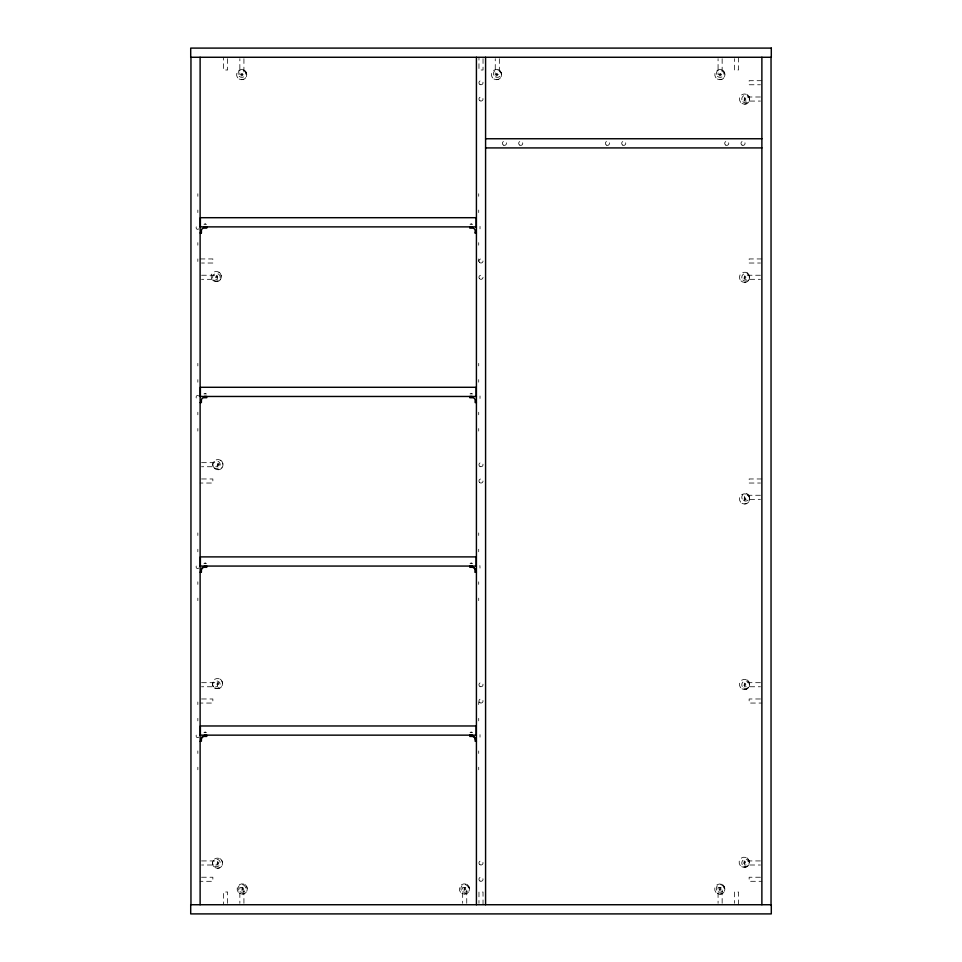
<?xml version="1.0" encoding="UTF-8"?>
<svg xmlns="http://www.w3.org/2000/svg" width="962" height="962" viewBox="0 0 962 962"><rect width="100%" height="100%" fill="white"/><g stroke="black" fill="none" stroke-linecap="round" stroke-linejoin="round"><path stroke-width="0.72" stroke-dasharray="4.81 3.61" d="M198.966 228.884C195.13 231.229 195.13 224.014 198.966 226.359M198.966 568.073C195.13 570.418 195.13 563.203 198.966 565.548M198.966 737.157C195.13 739.501 195.13 732.286 198.966 734.631M480.014 228.872L480.014 226.371M480.014 568.061L479.882 565.548M480.014 737.145L480.014 734.643M203.944 224.314L206.493 224.314M203.944 393.903L206.493 393.903M203.944 563.504L206.493 563.504M203.944 732.587L206.493 732.587M470.045 224.314L472.595 224.314M470.045 393.903L472.595 393.903M470.045 563.504L472.595 563.504M470.045 732.587L472.595 732.587M480.014 398.46L480.014 395.971M241.69 79.702C248.232 79.954 248.232 69.264 241.69 69.517M496.512 79.702C503.042 79.954 503.042 69.264 496.512 69.517M719.913 79.702C726.454 79.954 726.454 69.264 719.913 69.517M744.576 104.149C751.118 104.389 751.118 93.711 744.576 93.963M216.282 281.662C222.823 281.902 222.823 271.224 216.282 271.476M744.564 282.371C751.106 282.624 751.106 271.945 744.564 272.186M217.965 469.745C224.507 469.997 224.507 459.307 217.965 459.559M744.564 503.992C751.106 504.232 751.106 493.554 744.564 493.807M217.508 688.672C224.05 688.924 224.05 678.246 217.508 678.487M744.564 689.526C751.106 689.778 751.106 679.088 744.564 679.34M217.508 868.265C224.05 868.518 224.05 857.839 217.508 858.08M242.244 894.035C248.785 894.287 248.785 883.597 242.244 883.85M464.43 894.035C470.959 894.287 470.959 883.597 464.43 883.85M744.239 867.375C750.781 867.628 750.781 856.95 744.239 857.19M719.817 894.167C726.358 894.419 726.358 883.729 719.817 883.982M761.88 80.7L749.145 80.7L749.145 84.764L760.461 84.764M760.437 96.994L744.564 96.994L744.564 101.07L760.437 101.07M744.059 99.05L745.081 99.05M204.714 223.797L205.724 223.797M470.815 223.797L471.837 223.797M200.12 258.946L212.855 258.946L212.855 263.023L201.539 263.023M761.88 258.946L749.145 258.946L749.145 263.023L760.461 263.023M201.563 275.24L217.436 275.24L217.436 279.317L201.563 279.317M760.437 275.24L744.564 275.24L744.564 279.317L760.437 279.317M215.753 276.563L216.775 276.563M744.047 277.284L745.057 277.284M204.714 393.398L205.724 393.398M470.815 393.398L471.837 393.398M198.966 395.947C195.13 393.602 195.13 400.817 198.966 398.484M201.563 462.662L217.436 462.662L217.436 466.738L201.563 466.738M217.436 464.646L218.458 464.646M201.539 478.968L212.855 478.968L212.855 483.032L200.12 483.032M761.88 478.968L749.145 478.968L749.145 483.032L760.461 483.032M760.437 495.262L744.564 495.262L744.552 499.41L760.437 499.338M744.047 498.893L745.057 498.893M204.714 562.986L205.724 562.986M470.815 562.986L471.837 562.986M201.563 682.683L217.436 682.683L217.436 686.76L201.563 686.76M760.437 682.683L744.564 682.683L744.564 686.76L760.437 686.76M216.979 683.585L218.001 683.585M744.047 684.439L745.057 684.439M201.539 698.977L212.855 698.977L212.855 703.054L200.12 703.054M760.461 698.977L749.145 698.977L749.145 703.054L761.88 703.054M204.714 732.082L205.724 732.082M470.815 732.082L471.837 732.082M201.563 860.93L217.436 860.93L217.436 865.006L201.563 865.006M760.437 860.93L744.564 860.93L744.564 865.006L760.437 865.006M743.722 862.289L744.732 862.289M216.979 863.179L218.001 863.179M201.539 877.236L212.855 877.236L212.855 881.3L200.12 881.3M760.461 877.236L749.145 877.236L749.145 881.3L761.88 881.3M241.715 888.948L242.737 888.948M463.9 888.948L464.923 888.948M719.287 889.08L720.31 889.08M744.227 861.772L744.227 862.794M738.443 57.263L738.443 69.998L734.379 69.998L734.379 58.682M738.443 904.737L738.443 892.002L734.379 892.002L734.379 903.318M722.149 58.706L722.149 74.579L718.073 74.579L718.073 58.706M722.149 903.294L722.149 887.421L718.073 887.421L718.073 903.294M719.901 74.098L719.901 75.12M719.804 888.563L719.804 889.585M499.338 58.706L499.338 74.579L495.262 74.579L495.262 58.706M496.488 74.098L496.488 75.12M483.032 58.682L483.032 69.998L478.968 69.998L478.968 57.263M483.032 904.737L483.032 892.002L478.968 892.002L478.968 903.318M478.703 193.747L478.703 196.296M478.703 210.053L478.703 212.59M478.703 242.64L478.703 245.19M478.703 258.946L478.703 261.484M478.703 363.347L478.703 365.897M478.703 379.641L478.703 382.191M478.703 412.241L478.703 414.79M478.703 428.535L478.703 431.084M478.703 532.936L478.703 535.485M478.703 549.242L478.703 551.791M478.703 581.83L478.703 584.379M478.703 598.136L478.703 600.673M478.703 702.032L478.703 704.569M478.703 718.325L478.703 720.875M478.703 750.925L478.703 753.462M478.703 767.219L478.703 769.768M466.738 903.294L466.738 887.421L462.662 887.421L462.662 903.294M464.405 888.431L464.405 889.453M243.927 58.706L243.927 74.579L239.851 74.579L239.851 58.706M243.927 903.294L243.927 887.421L239.851 887.421L239.851 903.294M242.232 888.431L242.232 889.453M241.678 74.098L241.678 75.12M227.621 58.682L227.621 69.998L223.557 69.998L223.557 57.263M227.621 903.318L227.621 892.002L223.557 892.002L223.557 904.737M217.953 464.141L217.953 465.163M216.27 276.058L216.27 277.08M197.835 193.747L197.835 196.296M197.835 210.053L197.835 212.59M197.835 242.64L197.835 245.19M197.835 258.946L197.835 261.484M197.835 363.347L197.835 365.897M197.835 379.641L197.835 382.191M197.835 412.241L197.835 414.79M197.835 428.535L197.835 431.084M197.835 532.936L197.835 535.485M197.835 549.242L197.835 551.791M197.835 581.83L197.835 584.379M197.835 598.136L197.835 600.673M197.835 702.032L197.835 704.569M197.835 718.325L197.835 720.875M197.835 750.925L197.835 753.462M197.835 767.219L197.835 769.768M503.415 145.106A2.032 2.032 0 0 0 506.469 143.338A2.032 2.032 0 0 0 503.415 141.57A2.032 2.032 0 0 0 503.415 145.106M519.708 145.106A2.032 2.032 0 0 0 522.763 143.338A2.032 2.032 0 0 0 519.708 141.57A2.032 2.032 0 0 0 519.708 145.106M622.715 145.106A2.032 2.032 0 0 0 625.769 143.338A2.032 2.032 0 0 0 622.715 141.57A2.032 2.032 0 0 0 622.715 145.106M606.409 145.106A2.032 2.032 0 0 0 609.475 143.338A2.032 2.032 0 0 0 606.409 141.57A2.032 2.032 0 0 0 606.409 145.106M742.015 145.106A2.032 2.032 0 0 0 745.069 143.338A2.032 2.032 0 0 0 742.015 141.57A2.032 2.032 0 0 0 742.015 145.106M725.721 145.106A2.032 2.032 0 0 0 728.775 143.338A2.032 2.032 0 0 0 725.721 141.57A2.032 2.032 0 0 0 725.721 145.106M214.514 688.022A3.824 3.824 0 0 0 220.238 684.716A3.824 3.824 0 0 0 214.514 681.409A3.824 3.824 0 0 0 214.514 688.022M213.72 279.978A3.824 3.824 0 0 0 220.106 278.271A3.824 3.824 0 0 0 215.428 273.593A3.824 3.824 0 0 0 213.72 279.978M743.674 688.022A3.824 3.824 0 0 0 749.398 684.716A3.824 3.824 0 0 0 743.674 681.409A3.824 3.824 0 0 0 743.674 688.022M742.88 279.978A3.824 3.824 0 0 0 749.266 278.271A3.824 3.824 0 0 0 744.588 273.593A3.824 3.824 0 0 0 742.88 279.978M213.72 467.4A3.824 3.824 0 0 0 220.106 465.692A3.824 3.824 0 0 0 215.428 461.014A3.824 3.824 0 0 0 213.72 467.4M743.674 500.601A3.824 3.824 0 0 0 749.398 497.294A3.824 3.824 0 0 0 743.674 493.987A3.824 3.824 0 0 0 743.674 500.601M742.88 101.731A3.824 3.824 0 0 0 749.266 100.024A3.824 3.824 0 0 0 744.588 95.334A3.824 3.824 0 0 0 742.88 101.731M214.514 866.281A3.824 3.824 0 0 0 220.238 862.974A3.824 3.824 0 0 0 214.514 859.667A3.824 3.824 0 0 0 214.514 866.281M743.674 866.281A3.824 3.824 0 0 0 749.398 862.974A3.824 3.824 0 0 0 743.674 859.667A3.824 3.824 0 0 0 743.674 866.281M718.205 891.738A3.824 3.824 0 0 0 723.929 888.431A3.824 3.824 0 0 0 718.205 885.124A3.824 3.824 0 0 0 718.205 891.738M462.794 891.738A3.824 3.824 0 0 0 468.518 888.431A3.824 3.824 0 0 0 462.794 885.124A3.824 3.824 0 0 0 462.794 891.738M239.971 891.738A3.824 3.824 0 0 0 245.707 888.431A3.824 3.824 0 0 0 239.971 885.124A3.824 3.824 0 0 0 239.971 891.738M239.189 76.263A3.824 3.824 0 0 0 245.575 74.555A3.824 3.824 0 0 0 240.897 69.877A3.824 3.824 0 0 0 239.189 76.263M495.382 76.876A3.824 3.824 0 0 0 501.118 73.569A3.824 3.824 0 0 0 495.382 70.262A3.824 3.824 0 0 0 495.382 76.876M717.411 76.263A3.824 3.824 0 0 0 723.809 74.555A3.824 3.824 0 0 0 719.119 69.877A3.824 3.824 0 0 0 717.411 76.263M479.557 262.422A2.032 2.032 0 0 0 482.972 261.508A2.032 2.032 0 0 0 480.471 259.018A2.032 2.032 0 0 0 479.557 262.422M479.557 278.727A2.032 2.032 0 0 0 482.972 277.814A2.032 2.032 0 0 0 480.471 275.312A2.032 2.032 0 0 0 479.557 278.727M479.557 482.443A2.032 2.032 0 0 0 482.972 481.529A2.032 2.032 0 0 0 480.471 479.028A2.032 2.032 0 0 0 479.557 482.443M479.978 466.462A2.032 2.032 0 0 0 483.032 464.706A2.032 2.032 0 0 0 479.978 462.938A2.032 2.032 0 0 0 479.978 466.462M479.978 702.777A2.032 2.032 0 0 0 483.032 701.009A2.032 2.032 0 0 0 479.978 699.254A2.032 2.032 0 0 0 479.978 702.777M479.978 686.483A2.032 2.032 0 0 0 483.032 684.716A2.032 2.032 0 0 0 479.978 682.948A2.032 2.032 0 0 0 479.978 686.483M479.978 881.036A2.032 2.032 0 0 0 483.032 879.268A2.032 2.032 0 0 0 479.978 877.5A2.032 2.032 0 0 0 479.978 881.036M479.978 864.73A2.032 2.032 0 0 0 483.032 862.974A2.032 2.032 0 0 0 479.978 861.206A2.032 2.032 0 0 0 479.978 864.73M479.978 84.5A2.032 2.032 0 0 0 483.032 82.732A2.032 2.032 0 0 0 479.978 80.964A2.032 2.032 0 0 0 479.978 84.5M479.978 100.794A2.032 2.032 0 0 0 483.032 99.026A2.032 2.032 0 0 0 479.978 97.27A2.032 2.032 0 0 0 479.978 100.794M742.015 103.463A5.099 5.087 0 0 0 749.663 99.05A5.099 5.087 0 0 0 742.015 94.649A5.099 5.087 0 0 0 742.015 103.463M743.879 100.156A1.275 1.275 0 0 0 745.79 99.05A1.275 1.275 0 0 0 743.879 97.956A1.275 1.275 0 0 0 743.879 100.156M740.956 280.88A5.099 5.087 0 0 0 749.47 278.595A5.099 5.087 0 0 0 743.241 272.366A5.099 5.087 0 0 0 740.956 280.88M743.915 278.379A1.275 1.275 0 0 0 745.827 277.284A1.275 1.275 0 0 0 743.915 276.178A1.275 1.275 0 0 0 743.915 278.379M742.003 503.306A5.099 5.087 0 0 0 749.651 498.893A5.099 5.087 0 0 0 742.003 494.492A5.099 5.087 0 0 0 742.003 503.306M743.866 499.999A1.275 1.275 0 0 0 745.778 498.893A1.275 1.275 0 0 0 743.866 497.799A1.275 1.275 0 0 0 743.866 499.999M742.003 688.84A5.099 5.087 0 0 0 749.651 684.439A5.099 5.087 0 0 0 742.003 680.026A5.099 5.087 0 0 0 742.003 688.84M743.866 685.533A1.275 1.275 0 0 0 745.778 684.439A1.275 1.275 0 0 0 743.866 683.333A1.275 1.275 0 0 0 743.866 685.533M214.947 867.58A5.099 5.087 0 0 0 222.583 863.179A5.099 5.087 0 0 0 214.947 858.765A5.099 5.087 0 0 0 214.947 867.58M216.799 864.273A1.275 1.275 0 0 0 218.711 863.179A1.275 1.275 0 0 0 216.799 862.072A1.275 1.275 0 0 0 216.799 864.273M212.662 280.17A5.099 5.087 0 0 0 221.188 277.886A5.099 5.087 0 0 0 214.947 271.645A5.099 5.087 0 0 0 212.662 280.17M215.368 277.465A1.275 1.275 0 0 0 217.496 276.9A1.275 1.275 0 0 0 215.933 275.336A1.275 1.275 0 0 0 215.368 277.465M717.255 893.482A5.099 5.087 0 0 0 724.891 889.08A5.099 5.087 0 0 0 717.255 884.667A5.099 5.087 0 0 0 717.255 893.482M719.107 890.175A1.275 1.275 0 0 0 721.019 889.08A1.275 1.275 0 0 0 719.107 887.974A1.275 1.275 0 0 0 719.107 890.175M493.951 79.016A5.099 5.087 0 0 0 501.587 74.603A5.099 5.087 0 0 0 493.951 70.202A5.099 5.087 0 0 0 493.951 79.016M495.803 75.709A1.275 1.275 0 0 0 497.715 74.603A1.275 1.275 0 0 0 495.803 73.509A1.275 1.275 0 0 0 495.803 75.709M239.682 893.349A5.099 5.087 0 0 0 247.318 888.948A5.099 5.087 0 0 0 239.682 884.535A5.099 5.087 0 0 0 239.682 893.349M241.594 890.042A1.275 1.275 0 0 0 243.506 888.948A1.275 1.275 0 0 0 241.594 887.842A1.275 1.275 0 0 0 241.594 890.042M214.346 468.253A5.099 5.087 0 0 0 222.871 465.969A5.099 5.087 0 0 0 216.63 459.728A5.099 5.087 0 0 0 214.346 468.253M217.051 465.548A1.275 1.275 0 0 0 219.18 464.983A1.275 1.275 0 0 0 217.616 463.419A1.275 1.275 0 0 0 217.051 465.548M717.351 79.016A5.099 5.087 0 0 0 724.987 74.603A5.099 5.087 0 0 0 717.351 70.202A5.099 5.087 0 0 0 717.351 79.016M719.263 75.709A1.275 1.275 0 0 0 721.175 74.603A1.275 1.275 0 0 0 719.263 73.509A1.275 1.275 0 0 0 719.263 75.709M461.868 893.349A5.099 5.087 0 0 0 469.504 888.948A5.099 5.087 0 0 0 461.868 884.535A5.099 5.087 0 0 0 461.868 893.349M463.72 890.042A1.275 1.275 0 0 0 465.632 888.948A1.275 1.275 0 0 0 463.72 887.842A1.275 1.275 0 0 0 463.72 890.042M214.947 687.986A5.099 5.087 0 0 0 222.583 683.585A5.099 5.087 0 0 0 214.947 679.172A5.099 5.087 0 0 0 214.947 687.986M216.859 684.679A1.275 1.275 0 0 0 218.759 683.585A1.275 1.275 0 0 0 216.859 682.479A1.275 1.275 0 0 0 216.859 684.679M239.129 79.016A5.099 5.087 0 0 0 246.765 74.603A5.099 5.087 0 0 0 239.129 70.202A5.099 5.087 0 0 0 239.129 79.016M240.981 75.709A1.275 1.275 0 0 0 242.893 74.603A1.275 1.275 0 0 0 240.981 73.509A1.275 1.275 0 0 0 240.981 75.709M741.678 866.69A5.099 5.087 0 0 0 749.314 862.289A5.099 5.087 0 0 0 741.678 857.876A5.099 5.087 0 0 0 741.678 866.69M743.542 863.383A1.275 1.275 0 0 0 745.442 862.289A1.275 1.275 0 0 0 743.542 861.182A1.275 1.275 0 0 0 743.542 863.383"/><path stroke-width="1.44" d="M206.121 226.864L204.317 226.864M472.222 226.864L470.43 226.864M206.121 396.464L204.317 396.464M472.222 396.464L470.43 396.464M206.121 566.053L204.317 566.053M472.222 566.053L470.43 566.053M206.121 735.136L204.317 735.136M472.222 735.136L470.43 735.136M485.582 138.756L761.88 138.756M485.582 147.92L761.88 147.92M200.12 226.876L476.418 226.876M201.395 232.948L200.12 232.948L201.395 232.984L201.395 230.664A2.549 2.549 0 0 1 203.944 228.114L206.746 228.114L206.746 226.84M475.144 232.948L476.418 232.948L475.144 232.984L475.144 230.664A2.549 2.549 0 0 0 472.595 228.15L469.793 228.114L469.793 226.84M200.12 396.464L476.418 396.464M200.12 402.573L201.395 402.549L201.395 400.252A2.549 2.549 0 0 1 203.944 397.715L206.746 397.715L206.746 396.44M476.418 402.573L475.144 402.549L475.144 400.252A2.549 2.549 0 0 0 472.595 397.739L469.793 397.715L469.793 396.44M200.12 566.065L476.418 566.065M201.395 572.174L201.395 569.853A2.549 2.549 0 0 1 203.944 567.303L206.746 567.303L206.746 566.029M475.144 572.174L475.144 569.853A2.549 2.549 0 0 0 472.595 567.303L469.793 567.303L469.793 566.029M200.12 572.174L201.395 572.137M475.144 572.137L476.418 572.174M200.12 735.148L476.418 735.148M200.12 741.257L201.395 741.233L201.395 738.936A2.549 2.549 0 0 1 203.607 736.411M476.418 741.257L475.144 741.233L475.144 738.936A2.549 2.549 0 0 0 472.931 736.411M771.043 57.263L771.043 904.737M761.88 57.263L761.88 904.737M485.582 57.263L485.582 904.737M476.418 57.263L476.418 904.737M476.166 226.864L476.166 217.701L200.385 217.701L200.385 226.864M476.166 396.452L476.166 387.289L200.385 387.289L200.385 396.452M476.166 566.053L476.166 556.89L200.385 556.89L200.385 566.053M476.166 735.136L476.166 725.973L200.385 725.973L200.385 735.136M469.793 735.112L469.793 736.423L472.595 736.423A2.549 2.549 0 0 1 475.144 738.96M206.746 735.112L206.746 736.423L203.944 736.423A2.549 2.549 0 0 0 201.395 738.96M200.12 57.263L200.12 904.737M190.957 57.263L190.957 904.737M472.595 567.339A2.549 2.549 0 0 1 475.144 569.877M201.395 569.877A2.549 2.549 0 0 1 203.944 567.339M771.296 48.1L190.704 48.1L190.704 57.263L771.296 57.263L771.296 48.1M771.296 904.737L190.704 904.737L190.704 913.9L771.296 913.9L771.296 904.737"/></g></svg>
